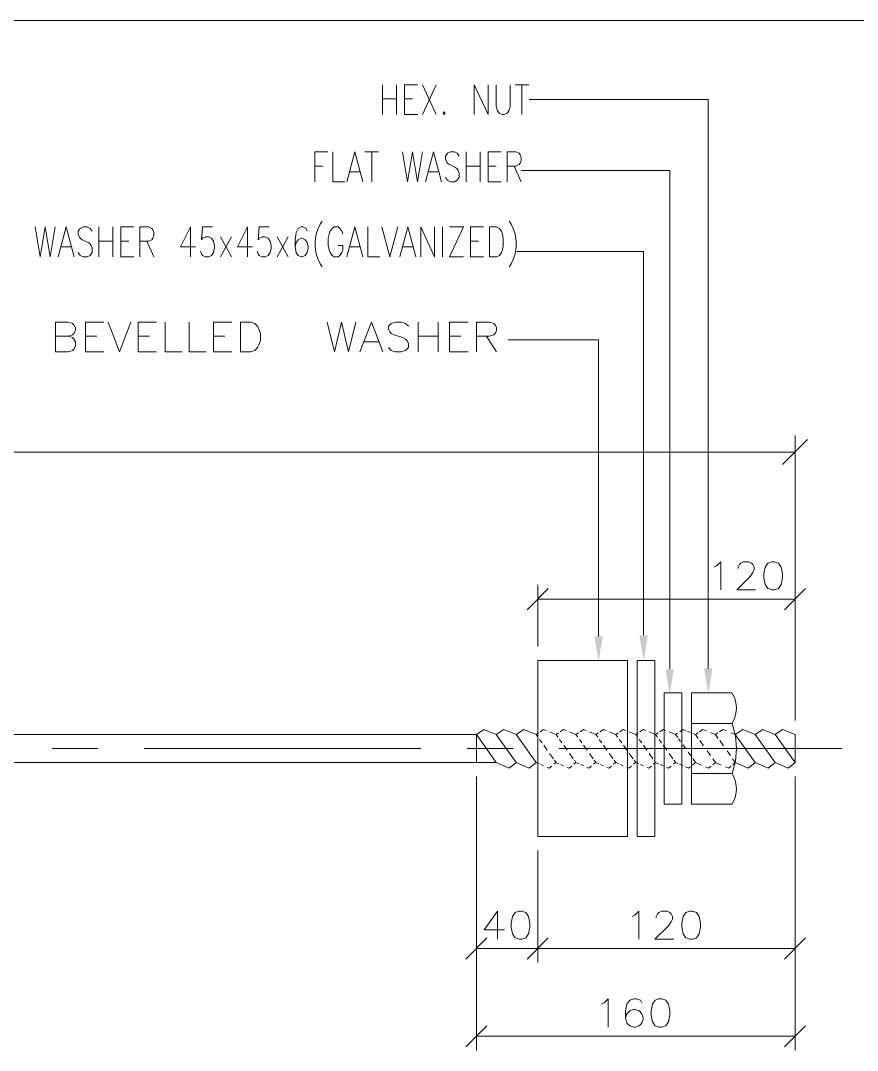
# Model space of a CAD drawing. Header units: millimetres. Extents: x 2 to 579, y 1 to 405.
# Drawn here: x 263.8 to 309.2, y 142.1 to 197.9 of the extents above; entities that cross this region are included whole.
import ezdxf

# ---------------------------------------------------------------- set-up
doc = ezdxf.new("R2010")
doc.units = ezdxf.units.MM
doc.linetypes.add('XKITLINE00', pattern=[0])
doc.layers.add('GraphicObject', color=6, linetype='Continuous', lineweight=0)
doc.layers.add('LinkedObject', color=7, linetype='Continuous', lineweight=0)

# ---------------------------------------------------------------- blocks, each defined once
blk = doc.blocks.new('*A3')
at = {"layer": 'GraphicObject', "color": 3, "linetype": 'XKITLINE00', "lineweight": 0}
blk.add_line((311.41, 197.88), (176.85, 197.88), dxfattribs=at)
blk = doc.blocks.new('*A4')
at = {"layer": 'LinkedObject'}
for points in [[(295.397, 164.493), (295.172, 163.143), (294.947, 164.493)], [(297.839, 164.554), (297.614, 163.204), (297.389, 164.554)], [(299.254, 162.715), (299.029, 161.365), (298.804, 162.715)], [(301.347, 162.755), (301.122, 161.405), (300.897, 162.755)]]:
    blk.add_hatch(color=1, dxfattribs=at).paths.add_polyline_path(points, flags=17)
at = {"layer": 'LinkedObject', "color": 2, "linetype": 'XKITLINE00', "lineweight": 0}
for p, q in [((283.459, 194.406), (283.459, 192.786)), ((284.215, 194.406), (284.215, 192.786)), ((284.647, 192.786), (284.647, 194.406)), ((284.647, 194.406), (285.349, 194.406)), ((286.375, 194.406), (285.619, 192.786)), ((285.619, 194.406), (286.375, 192.786)), ((288.427, 192.786), (288.427, 194.406)), ((288.427, 194.406), (289.183, 192.786)), ((289.183, 192.786), (289.183, 194.406)), ((289.615, 194.406), (289.615, 193.249)), ((290.371, 193.249), (290.371, 194.406)), ((290.641, 194.406), (291.397, 194.406)), ((291.019, 194.406), (291.019, 192.786)), ((283.459, 193.635), (284.215, 193.635)), ((284.647, 193.635), (285.079, 193.635)), ((289.615, 193.249), (289.669, 193.018)), ((290.317, 193.018), (290.371, 193.249)), ((285.349, 192.786), (284.647, 192.786)), ((286.807, 192.941), (286.753, 192.864)), ((286.753, 192.864), (286.807, 192.786)), ((286.861, 192.864), (286.807, 192.941)), ((286.807, 192.786), (286.861, 192.864)), ((289.669, 193.018), (289.777, 192.864)), ((289.777, 192.864), (289.939, 192.786)), ((289.939, 192.786), (290.047, 192.786)), ((290.047, 192.786), (290.209, 192.864)), ((290.209, 192.864), (290.317, 193.018)), ((279.792, 189.145), (279.792, 190.765)), ((279.792, 190.765), (280.494, 190.765)), ((280.764, 190.765), (280.764, 189.145)), ((281.52, 189.145), (281.952, 190.765)), ((281.952, 190.765), (282.384, 189.145)), ((282.492, 190.765), (283.248, 190.765)), ((282.87, 190.765), (282.87, 189.145)), ((284.544, 190.765), (284.814, 189.145)), ((284.814, 189.145), (285.084, 190.765)), ((285.084, 190.765), (285.354, 189.145)), ((285.354, 189.145), (285.624, 190.765)), ((285.786, 189.145), (286.218, 190.765)), ((286.218, 190.765), (286.65, 189.145)), ((286.866, 190.534), (286.974, 190.688)), ((286.866, 190.379), (286.866, 190.534)), ((286.974, 190.688), (287.136, 190.765)), ((287.136, 190.765), (287.352, 190.765)), ((287.352, 190.765), (287.514, 190.688)), ((287.514, 190.688), (287.622, 190.534)), ((288, 190.765), (288, 189.145)), ((288.756, 190.765), (288.756, 189.145)), ((289.188, 189.145), (289.188, 190.765)), ((289.188, 190.765), (289.89, 190.765)), ((290.214, 189.145), (290.214, 190.765)), ((290.214, 190.765), (290.7, 190.765)), ((290.7, 190.765), (290.862, 190.688)), ((290.862, 190.688), (290.916, 190.611)), ((290.916, 190.611), (290.97, 190.456)), ((290.97, 190.456), (290.97, 190.302)), ((279.792, 189.994), (280.224, 189.994)), ((286.92, 190.225), (286.866, 190.379)), ((286.974, 190.148), (286.92, 190.225)), ((287.082, 190.071), (286.974, 190.148)), ((287.406, 189.916), (287.082, 190.071)), ((287.514, 189.839), (287.406, 189.916)), ((287.568, 189.762), (287.514, 189.839)), ((288, 189.994), (288.756, 189.994)), ((289.188, 189.994), (289.62, 189.994)), ((290.7, 189.994), (290.214, 189.994)), ((290.592, 189.994), (290.97, 189.145)), ((290.862, 190.071), (290.7, 189.994)), ((290.916, 190.148), (290.862, 190.071)), ((290.97, 190.302), (290.916, 190.148)), ((281.682, 189.685), (282.222, 189.685)), ((285.948, 189.685), (286.488, 189.685)), ((286.866, 189.376), (286.974, 189.222)), ((287.514, 189.222), (287.622, 189.376)), ((287.622, 189.608), (287.568, 189.762)), ((287.622, 189.376), (287.622, 189.608)), ((280.764, 189.145), (281.412, 189.145)), ((286.974, 189.222), (287.136, 189.145)), ((287.136, 189.145), (287.352, 189.145)), ((287.352, 189.145), (287.514, 189.222)), ((289.89, 189.145), (289.188, 189.145)), ((264.628, 186.695), (264.898, 185.075)), ((264.898, 185.075), (265.168, 186.695)), ((265.168, 186.695), (265.438, 185.075)), ((265.438, 185.075), (265.708, 186.695)), ((265.87, 185.075), (266.302, 186.695)), ((266.302, 186.695), (266.734, 185.075)), ((266.95, 186.464), (267.058, 186.618)), ((267.058, 186.618), (267.22, 186.695)), ((267.22, 186.695), (267.436, 186.695)), ((267.436, 186.695), (267.598, 186.618)), ((267.598, 186.618), (267.706, 186.464)), ((268.084, 186.695), (268.084, 185.075)), ((268.84, 186.695), (268.84, 185.075)), ((269.272, 185.075), (269.272, 186.695)), ((269.272, 186.695), (269.974, 186.695)), ((270.298, 185.075), (270.298, 186.695)), ((270.298, 186.695), (270.784, 186.695)), ((270.784, 186.695), (270.946, 186.618)), ((270.946, 186.618), (271, 186.541)), ((271, 186.541), (271.054, 186.387)), ((273.052, 186.695), (272.512, 185.615)), ((273.052, 185.075), (273.052, 186.695)), ((273.646, 186.001), (273.7, 186.695)), ((273.7, 186.695), (274.24, 186.695)), ((276.13, 186.695), (275.59, 185.615)), ((276.13, 185.075), (276.13, 186.695)), ((276.724, 186.001), (276.778, 186.695)), ((276.778, 186.695), (277.318, 186.695)), ((278.884, 186.618), (278.776, 186.387)), ((279.046, 186.695), (278.884, 186.618)), ((279.154, 186.695), (279.046, 186.695)), ((279.316, 186.618), (279.154, 186.695)), ((279.37, 186.464), (279.316, 186.618)), ((279.856, 186.309), (279.964, 186.618)), ((279.964, 186.618), (280.072, 186.849)), ((280.072, 186.849), (280.18, 187.004)), ((280.72, 186.618), (280.612, 186.464)), ((280.828, 186.695), (280.72, 186.618)), ((281.044, 186.695), (280.828, 186.695)), ((281.152, 186.618), (281.044, 186.695)), ((281.26, 186.464), (281.152, 186.618)), ((281.53, 185.075), (281.962, 186.695)), ((281.962, 186.695), (282.394, 185.075)), ((282.664, 186.695), (282.664, 185.075)), ((283.42, 186.695), (283.852, 185.075)), ((283.852, 185.075), (284.284, 186.695)), ((284.392, 185.075), (284.824, 186.695)), ((284.824, 186.695), (285.256, 185.075)), ((285.526, 185.075), (285.526, 186.695)), ((285.526, 186.695), (286.282, 185.075)), ((286.282, 185.075), (286.282, 186.695)), ((286.714, 186.695), (286.714, 185.075)), ((287.092, 186.695), (287.848, 186.695)), ((287.848, 186.695), (287.092, 185.075)), ((288.226, 185.075), (288.226, 186.695)), ((288.226, 186.695), (288.928, 186.695)), ((289.252, 185.075), (289.252, 186.695)), ((289.252, 186.695), (289.63, 186.695)), ((289.63, 186.695), (289.792, 186.618)), ((289.792, 186.618), (289.9, 186.464)), ((290.44, 186.849), (290.332, 187.004)), ((290.548, 186.618), (290.44, 186.849)), ((290.656, 186.309), (290.548, 186.618)), ((266.95, 186.309), (266.95, 186.464)), ((267.004, 186.155), (266.95, 186.309)), ((267.058, 186.078), (267.004, 186.155)), ((267.166, 186.001), (267.058, 186.078)), ((267.49, 185.847), (267.166, 186.001)), ((268.084, 185.924), (268.84, 185.924)), ((269.272, 185.924), (269.704, 185.924)), ((270.784, 185.924), (270.298, 185.924)), ((270.676, 185.924), (271.054, 185.075)), ((270.946, 186.001), (270.784, 185.924)), ((271, 186.078), (270.946, 186.001)), ((271.054, 186.232), (271, 186.078)), ((271.054, 186.387), (271.054, 186.232)), ((273.7, 186.078), (273.646, 186.001)), ((273.862, 186.155), (273.7, 186.078)), ((274.024, 186.155), (273.862, 186.155)), ((274.186, 186.078), (274.024, 186.155)), ((274.294, 185.924), (274.186, 186.078)), ((274.348, 185.692), (274.294, 185.924)), ((275.266, 186.155), (274.672, 185.075)), ((274.672, 186.155), (275.266, 185.075)), ((276.778, 186.078), (276.724, 186.001)), ((276.94, 186.155), (276.778, 186.078)), ((277.102, 186.155), (276.94, 186.155)), ((277.264, 186.078), (277.102, 186.155)), ((277.372, 185.924), (277.264, 186.078)), ((277.426, 185.692), (277.372, 185.924)), ((278.344, 186.155), (277.75, 185.075)), ((277.75, 186.155), (278.344, 185.075)), ((278.776, 186.387), (278.722, 186.001)), ((278.722, 186.001), (278.722, 185.615)), ((278.884, 186.001), (278.776, 185.847)), ((279.046, 186.078), (278.884, 186.001)), ((279.1, 186.078), (279.046, 186.078)), ((279.262, 186.001), (279.1, 186.078)), ((279.37, 185.847), (279.262, 186.001)), ((279.802, 185.924), (279.856, 186.309)), ((279.802, 185.615), (279.802, 185.924)), ((280.558, 186.309), (280.504, 186.078)), ((280.504, 186.078), (280.504, 185.692)), ((280.612, 186.464), (280.558, 186.309)), ((281.314, 186.309), (281.26, 186.464)), ((288.226, 185.924), (288.658, 185.924)), ((289.9, 186.464), (289.954, 186.309)), ((289.954, 186.309), (290.008, 186.078)), ((290.008, 186.078), (290.008, 185.692)), ((290.71, 185.924), (290.656, 186.309)), ((290.71, 185.615), (290.71, 185.924)), ((266.032, 185.615), (266.572, 185.615)), ((267.598, 185.769), (267.49, 185.847)), ((267.652, 185.692), (267.598, 185.769)), ((267.706, 185.538), (267.652, 185.692)), ((267.706, 185.307), (267.706, 185.538)), ((272.512, 185.615), (273.322, 185.615)), ((273.592, 185.384), (273.646, 185.229)), ((274.294, 185.307), (274.348, 185.538)), ((274.348, 185.538), (274.348, 185.692)), ((275.59, 185.615), (276.4, 185.615)), ((276.67, 185.384), (276.724, 185.229)), ((277.372, 185.307), (277.426, 185.538)), ((277.426, 185.538), (277.426, 185.692)), ((278.776, 185.847), (278.722, 185.615)), ((278.722, 185.615), (278.776, 185.307)), ((279.424, 185.615), (279.37, 185.847)), ((279.37, 185.307), (279.424, 185.538)), ((279.424, 185.538), (279.424, 185.615)), ((279.856, 185.229), (279.802, 185.615)), ((280.504, 185.692), (280.558, 185.461)), ((280.558, 185.461), (280.612, 185.307)), ((281.314, 185.692), (281.044, 185.692)), ((281.26, 185.307), (281.314, 185.461)), ((281.314, 185.461), (281.314, 185.692)), ((281.692, 185.615), (282.232, 185.615)), ((284.554, 185.615), (285.094, 185.615)), ((289.954, 185.461), (289.9, 185.307)), ((290.008, 185.692), (289.954, 185.461)), ((290.656, 185.229), (290.71, 185.615)), ((266.95, 185.307), (267.058, 185.152)), ((267.058, 185.152), (267.22, 185.075)), ((267.22, 185.075), (267.436, 185.075)), ((267.436, 185.075), (267.598, 185.152)), ((267.598, 185.152), (267.706, 185.307)), ((269.974, 185.075), (269.272, 185.075)), ((273.646, 185.229), (273.7, 185.152)), ((273.7, 185.152), (273.862, 185.075)), ((273.862, 185.075), (274.024, 185.075)), ((274.024, 185.075), (274.186, 185.152)), ((274.186, 185.152), (274.294, 185.307)), ((276.724, 185.229), (276.778, 185.152)), ((276.778, 185.152), (276.94, 185.075)), ((276.94, 185.075), (277.102, 185.075)), ((277.102, 185.075), (277.264, 185.152)), ((277.264, 185.152), (277.372, 185.307)), ((278.776, 185.307), (278.884, 185.152)), ((278.884, 185.152), (279.046, 185.075)), ((279.046, 185.075), (279.1, 185.075)), ((279.1, 185.075), (279.262, 185.152)), ((279.262, 185.152), (279.37, 185.307)), ((279.964, 184.921), (279.856, 185.229)), ((280.072, 184.689), (279.964, 184.921)), ((280.612, 185.307), (280.72, 185.152)), ((280.72, 185.152), (280.828, 185.075)), ((280.828, 185.075), (281.044, 185.075)), ((281.044, 185.075), (281.152, 185.152)), ((281.152, 185.152), (281.26, 185.307)), ((282.664, 185.075), (283.312, 185.075)), ((287.092, 185.075), (287.848, 185.075)), ((288.928, 185.075), (288.226, 185.075)), ((289.63, 185.075), (289.252, 185.075)), ((289.792, 185.152), (289.63, 185.075)), ((289.9, 185.307), (289.792, 185.152)), ((290.44, 184.689), (290.548, 184.921)), ((290.548, 184.921), (290.656, 185.229)), ((280.18, 184.535), (280.072, 184.689)), ((290.332, 184.535), (290.44, 184.689)), ((265.726, 179.92), (265.726, 181.54)), ((265.726, 181.54), (266.421, 181.54)), ((266.421, 181.54), (266.652, 181.463)), ((266.652, 181.463), (266.729, 181.386)), ((267.346, 179.92), (267.346, 181.54)), ((267.346, 181.54), (268.349, 181.54)), ((268.581, 181.54), (269.198, 179.92)), ((269.198, 179.92), (269.815, 181.54)), ((270.201, 179.92), (270.201, 181.54)), ((270.201, 181.54), (271.203, 181.54)), ((271.666, 181.54), (271.666, 179.92)), ((272.978, 181.54), (272.978, 179.92)), ((274.289, 179.92), (274.289, 181.54)), ((274.289, 181.54), (275.292, 181.54)), ((275.755, 179.92), (275.755, 181.54)), ((275.755, 181.54), (276.295, 181.54)), ((276.295, 181.54), (276.526, 181.463)), ((276.526, 181.463), (276.681, 181.308)), ((280.461, 181.54), (280.846, 179.92)), ((280.846, 179.92), (281.232, 181.54)), ((281.232, 181.54), (281.618, 179.92)), ((281.618, 179.92), (282.003, 181.54)), ((282.235, 179.92), (282.852, 181.54)), ((282.852, 181.54), (283.469, 179.92)), ((283.778, 181.308), (283.932, 181.463)), ((283.932, 181.463), (284.163, 181.54)), ((284.163, 181.54), (284.472, 181.54)), ((284.472, 181.54), (284.703, 181.463)), ((284.703, 181.463), (284.858, 181.308)), ((285.398, 181.54), (285.398, 179.92)), ((286.478, 181.54), (286.478, 179.92)), ((287.095, 179.92), (287.095, 181.54)), ((287.095, 181.54), (288.098, 181.54)), ((288.561, 179.92), (288.561, 181.54)), ((288.561, 181.54), (289.255, 181.54)), ((289.255, 181.54), (289.486, 181.463)), ((289.486, 181.463), (289.563, 181.386)), ((266.729, 180.923), (266.652, 180.846)), ((266.729, 181.386), (266.806, 181.231)), ((266.806, 181.077), (266.729, 180.923)), ((266.806, 181.231), (266.806, 181.077)), ((276.681, 181.308), (276.758, 181.154)), ((276.758, 181.154), (276.835, 180.923)), ((276.835, 180.923), (276.835, 180.537)), ((283.778, 181.154), (283.778, 181.308)), ((283.855, 181), (283.778, 181.154)), ((283.932, 180.923), (283.855, 181)), ((284.086, 180.846), (283.932, 180.923)), ((289.563, 180.923), (289.486, 180.846)), ((289.563, 181.386), (289.641, 181.231)), ((289.641, 181.077), (289.563, 180.923)), ((289.641, 181.231), (289.641, 181.077)), ((266.421, 180.768), (265.726, 180.768)), ((265.726, 180.768), (266.421, 180.768)), ((266.652, 180.846), (266.421, 180.768)), ((266.421, 180.768), (266.652, 180.691)), ((266.652, 180.691), (266.729, 180.614)), ((266.729, 180.614), (266.806, 180.46)), ((266.806, 180.46), (266.806, 180.228)), ((267.346, 180.768), (267.963, 180.768)), ((270.201, 180.768), (270.818, 180.768)), ((274.289, 180.768), (274.906, 180.768)), ((276.835, 180.537), (276.758, 180.306)), ((282.466, 180.46), (283.238, 180.46)), ((284.549, 180.691), (284.086, 180.846)), ((284.703, 180.614), (284.549, 180.691)), ((284.781, 180.537), (284.703, 180.614)), ((284.858, 180.383), (284.781, 180.537)), ((284.858, 180.151), (284.858, 180.383)), ((285.398, 180.768), (286.478, 180.768)), ((287.095, 180.768), (287.712, 180.768)), ((289.255, 180.768), (288.561, 180.768)), ((289.101, 180.768), (289.641, 179.92)), ((289.486, 180.846), (289.255, 180.768)), ((266.421, 179.92), (265.726, 179.92)), ((266.652, 179.997), (266.421, 179.92)), ((266.729, 180.074), (266.652, 179.997)), ((266.806, 180.228), (266.729, 180.074)), ((268.349, 179.92), (267.346, 179.92)), ((271.203, 179.92), (270.201, 179.92)), ((271.666, 179.92), (272.592, 179.92)), ((272.978, 179.92), (273.903, 179.92)), ((275.292, 179.92), (274.289, 179.92)), ((276.295, 179.92), (275.755, 179.92)), ((276.526, 179.997), (276.295, 179.92)), ((276.681, 180.151), (276.526, 179.997)), ((276.758, 180.306), (276.681, 180.151)), ((283.778, 180.151), (283.932, 179.997)), ((283.932, 179.997), (284.163, 179.92)), ((284.163, 179.92), (284.472, 179.92)), ((284.472, 179.92), (284.703, 179.997)), ((284.703, 179.997), (284.858, 180.151)), ((288.098, 179.92), (287.095, 179.92))]:
    blk.add_line(p, q, dxfattribs=at)
at = {"layer": 'LinkedObject', "color": 1, "linetype": 'XKITLINE00', "lineweight": 0}
for p, q in [((301.122, 193.596), (291.401, 193.596)), ((301.122, 162.755), (301.122, 193.596)), ((299.029, 189.748), (290.974, 189.748)), ((299.029, 162.715), (299.029, 189.748)), ((297.614, 185.364), (290.714, 185.364)), ((297.614, 164.554), (297.614, 185.364)), ((295.172, 180.576), (290.266, 180.576)), ((295.172, 164.493), (295.172, 180.576)), ((305.826, 160.075), (305.826, 175.392)), ((305.151, 173.817), (306.501, 175.167)), ((305.826, 174.492), (183.351, 174.492)), ((292.446, 167.091), (291.299, 165.943)), ((291.872, 163.947), (291.872, 167.282)), ((305.252, 165.943), (306.4, 167.091)), ((305.826, 159.94), (305.826, 167.282)), ((291.872, 166.517), (305.826, 166.517)), ((288.546, 156.896), (288.546, 142.051)), ((305.826, 156.896), (305.826, 142.051)), ((288.546, 156.853), (288.546, 146.814)), ((305.826, 155.816), (305.826, 146.814)), ((291.872, 152.888), (291.872, 146.814)), ((291.872, 151.756), (291.872, 146.814)), ((289.12, 148.152), (287.972, 147.005)), ((291.299, 147.005), (292.446, 148.152)), ((292.446, 148.152), (291.299, 147.005)), ((305.252, 147.005), (306.4, 148.152)), ((288.546, 147.579), (291.872, 147.579)), ((291.872, 147.579), (305.826, 147.579)), ((289.12, 143.389), (287.972, 142.242)), ((305.252, 142.242), (306.4, 143.389)), ((305.826, 142.816), (288.546, 142.816))]:
    blk.add_line(p, q, dxfattribs=at)
at = {"layer": 'LinkedObject', "color": 7, "linetype": 'XKITLINE00', "lineweight": 0}
for p, q in [((301.429, 168.253), (301.575, 168.326)), ((301.575, 168.326), (301.794, 168.544)), ((301.794, 168.544), (301.794, 167.014)), ((302.741, 168.253), (302.814, 168.399)), ((302.741, 168.18), (302.741, 168.253)), ((302.814, 168.399), (302.887, 168.472)), ((302.887, 168.472), (303.032, 168.544)), ((303.032, 168.544), (303.324, 168.544)), ((303.324, 168.544), (303.469, 168.472)), ((303.469, 168.472), (303.542, 168.399)), ((303.542, 168.399), (303.615, 168.253)), ((303.615, 168.107), (303.542, 167.962)), ((303.615, 168.253), (303.615, 168.107)), ((304.198, 168.253), (304.125, 167.889)), ((304.344, 168.472), (304.198, 168.253)), ((304.562, 168.544), (304.344, 168.472)), ((304.708, 168.544), (304.562, 168.544)), ((304.927, 168.472), (304.708, 168.544)), ((305.072, 168.253), (304.927, 168.472)), ((305.145, 167.889), (305.072, 168.253)), ((303.397, 167.743), (302.668, 167.014)), ((303.542, 167.962), (303.397, 167.743)), ((304.125, 167.889), (304.125, 167.67)), ((304.125, 167.67), (304.198, 167.306)), ((305.072, 167.306), (305.145, 167.67)), ((305.145, 167.67), (305.145, 167.889)), ((302.668, 167.014), (303.688, 167.014)), ((304.198, 167.306), (304.344, 167.087)), ((304.344, 167.087), (304.562, 167.014)), ((304.562, 167.014), (304.708, 167.014)), ((304.708, 167.014), (304.927, 167.087)), ((304.927, 167.087), (305.072, 167.306)), ((305.826, 166.517), (305.826, 166.517)), ((291.872, 163.182), (291.872, 163.182)), ((200.631, 159.175), (288.546, 159.175)), ((288.952, 159.444), (288.546, 159.175)), ((288.952, 159.444), (288.546, 159.175)), ((289.626, 157.661), (288.546, 159.175)), ((288.546, 159.175), (288.546, 157.661)), ((289.626, 157.661), (288.546, 159.175)), ((289.626, 159.175), (288.952, 159.444)), ((289.626, 159.175), (288.952, 159.444)), ((290.032, 159.444), (289.626, 159.175)), ((290.032, 159.444), (289.626, 159.175)), ((290.706, 157.661), (289.626, 159.175)), ((290.706, 157.661), (289.626, 159.175)), ((290.706, 159.175), (290.032, 159.444)), ((290.706, 159.175), (290.032, 159.444)), ((291.112, 159.444), (290.706, 159.175)), ((291.786, 157.661), (290.706, 159.175)), ((291.786, 159.175), (291.112, 159.444)), ((291.916, 159.261), (291.786, 159.175)), ((291.886, 159.035), (291.786, 159.175)), ((292.192, 159.444), (292.012, 159.325)), ((292.333, 159.388), (292.192, 159.444)), ((292.866, 159.175), (292.515, 159.315)), ((292.996, 159.261), (292.866, 159.175)), ((292.966, 159.035), (292.866, 159.175)), ((293.272, 159.444), (293.092, 159.325)), ((293.413, 159.388), (293.272, 159.444)), ((293.946, 159.175), (293.595, 159.315)), ((294.076, 159.261), (293.946, 159.175)), ((294.046, 159.035), (293.946, 159.175)), ((294.352, 159.444), (294.172, 159.325)), ((294.493, 159.388), (294.352, 159.444)), ((295.026, 159.175), (294.675, 159.315)), ((295.156, 159.261), (295.026, 159.175)), ((295.126, 159.035), (295.026, 159.175)), ((295.432, 159.444), (295.252, 159.325)), ((295.573, 159.388), (295.432, 159.444)), ((296.106, 159.175), (295.755, 159.315)), ((296.236, 159.261), (296.106, 159.175)), ((296.206, 159.035), (296.106, 159.175)), ((296.512, 159.444), (296.332, 159.325)), ((296.653, 159.388), (296.512, 159.444)), ((297.186, 159.175), (296.835, 159.315)), ((297.316, 159.261), (297.186, 159.175)), ((297.286, 159.035), (297.186, 159.175)), ((297.592, 159.444), (297.412, 159.325)), ((297.733, 159.388), (297.592, 159.444)), ((298.266, 159.175), (297.915, 159.315)), ((298.396, 159.261), (298.266, 159.175)), ((298.366, 159.035), (298.266, 159.175)), ((298.672, 159.444), (298.492, 159.325)), ((298.813, 159.388), (298.672, 159.444)), ((299.346, 159.175), (298.995, 159.315)), ((299.46, 159.251), (299.346, 159.175)), ((299.461, 159.014), (299.346, 159.175)), ((299.752, 159.444), (299.569, 159.323)), ((299.915, 159.379), (299.752, 159.444)), ((300.156, 159.283), (299.985, 159.351)), ((300.426, 159.175), (300.28, 159.233)), ((300.564, 159.266), (300.426, 159.175)), ((300.573, 158.969), (300.426, 159.175)), ((300.832, 159.444), (300.649, 159.323)), ((301.025, 159.367), (300.832, 159.444)), ((301.506, 159.175), (301.256, 159.275)), ((301.644, 159.266), (301.506, 159.175)), ((301.653, 158.969), (301.506, 159.175)), ((301.912, 159.444), (301.729, 159.323)), ((302.105, 159.367), (301.912, 159.444)), ((302.586, 159.175), (302.336, 159.275)), ((302.992, 159.444), (302.586, 159.175)), ((303.666, 157.661), (302.586, 159.175)), ((303.666, 159.175), (302.992, 159.444)), ((304.072, 159.444), (303.666, 159.175)), ((304.746, 157.661), (303.666, 159.175)), ((304.746, 159.175), (304.072, 159.444)), ((305.152, 159.444), (304.746, 159.175)), ((305.826, 157.661), (304.746, 159.175)), ((305.826, 159.175), (305.152, 159.444)), ((305.826, 159.175), (305.826, 159.175)), ((305.826, 159.175), (305.826, 159.175)), ((305.826, 159.175), (305.826, 157.661)), ((292.109, 158.722), (291.973, 158.913)), ((292.385, 158.334), (292.2, 158.595)), ((293.189, 158.722), (293.053, 158.913)), ((293.465, 158.334), (293.28, 158.595)), ((294.269, 158.722), (294.133, 158.913)), ((294.545, 158.334), (294.36, 158.595)), ((295.349, 158.722), (295.213, 158.913)), ((295.625, 158.334), (295.44, 158.595)), ((296.429, 158.722), (296.293, 158.913)), ((296.705, 158.334), (296.52, 158.595)), ((297.509, 158.722), (297.373, 158.913)), ((297.785, 158.334), (297.6, 158.595)), ((298.589, 158.722), (298.453, 158.913)), ((298.865, 158.334), (298.68, 158.595)), ((299.615, 158.797), (299.51, 158.945)), ((299.886, 158.418), (299.739, 158.624)), ((300.863, 158.563), (300.662, 158.843)), ((301.943, 158.563), (301.742, 158.843)), ((292.72, 157.865), (292.515, 158.153)), ((293.8, 157.865), (293.595, 158.153)), ((294.88, 157.865), (294.675, 158.153)), ((295.96, 157.865), (295.755, 158.153)), ((297.04, 157.865), (296.835, 158.153)), ((298.12, 157.865), (297.915, 158.153)), ((299.2, 157.865), (298.995, 158.153)), ((300.168, 158.023), (300.028, 158.218)), ((301.243, 158.03), (301.056, 158.291)), ((302.323, 158.03), (302.136, 158.291)), ((288.546, 157.661), (199.551, 157.661)), ((288.546, 157.661), (288.546, 157.661)), ((288.546, 157.661), (289.626, 157.661)), ((288.546, 157.618), (288.546, 157.618)), ((289.626, 157.661), (290.332, 157.345)), ((289.626, 157.661), (290.332, 157.345)), ((290.332, 157.345), (290.706, 157.661)), ((290.332, 157.345), (290.706, 157.661)), ((290.706, 157.661), (291.412, 157.345)), ((291.412, 157.345), (291.786, 157.661)), ((291.786, 157.661), (291.7, 157.781)), ((291.786, 157.661), (291.945, 157.59)), ((292.045, 157.545), (292.191, 157.48)), ((292.492, 157.345), (292.636, 157.467)), ((292.746, 157.56), (292.866, 157.661)), ((292.866, 157.661), (292.78, 157.781)), ((292.866, 157.661), (293.025, 157.59)), ((293.125, 157.545), (293.271, 157.48)), ((293.572, 157.345), (293.716, 157.467)), ((293.826, 157.56), (293.946, 157.661)), ((293.946, 157.661), (293.86, 157.781)), ((293.946, 157.661), (294.105, 157.59)), ((294.205, 157.545), (294.351, 157.48)), ((294.652, 157.345), (294.796, 157.467)), ((294.906, 157.56), (295.026, 157.661)), ((295.026, 157.661), (294.94, 157.781)), ((295.026, 157.661), (295.185, 157.59)), ((295.285, 157.545), (295.431, 157.48)), ((295.732, 157.345), (295.876, 157.467)), ((295.986, 157.56), (296.106, 157.661)), ((296.106, 157.661), (296.02, 157.781)), ((296.106, 157.661), (296.265, 157.59)), ((296.365, 157.545), (296.511, 157.48)), ((296.812, 157.345), (296.956, 157.467)), ((297.066, 157.56), (297.186, 157.661)), ((297.186, 157.661), (297.1, 157.781)), ((297.186, 157.661), (297.345, 157.59)), ((297.445, 157.545), (297.591, 157.48)), ((297.892, 157.345), (298.036, 157.467)), ((298.146, 157.56), (298.266, 157.661)), ((298.266, 157.661), (298.18, 157.781)), ((298.266, 157.661), (298.425, 157.59)), ((298.525, 157.545), (298.671, 157.48)), ((298.972, 157.345), (299.116, 157.467)), ((299.226, 157.56), (299.346, 157.661)), ((299.346, 157.661), (299.26, 157.781)), ((299.346, 157.661), (299.461, 157.609)), ((299.553, 157.568), (299.741, 157.484)), ((300.263, 157.523), (300.426, 157.661)), ((300.426, 157.661), (300.274, 157.873)), ((300.426, 157.661), (300.746, 157.518)), ((301.132, 157.345), (301.278, 157.469)), ((301.506, 157.661), (301.361, 157.864)), ((301.363, 157.54), (301.506, 157.661)), ((301.506, 157.661), (301.826, 157.518)), ((302.212, 157.345), (302.358, 157.469)), ((302.586, 157.661), (302.441, 157.864)), ((302.443, 157.54), (302.586, 157.661)), ((302.586, 157.661), (303.292, 157.345)), ((303.292, 157.345), (303.666, 157.661)), ((303.666, 157.661), (304.372, 157.345)), ((304.372, 157.345), (304.746, 157.661)), ((304.746, 157.661), (305.452, 157.345)), ((305.452, 157.345), (305.826, 157.661)), ((305.826, 157.661), (305.826, 157.661)), ((292.381, 157.395), (292.492, 157.345)), ((293.461, 157.395), (293.572, 157.345)), ((294.541, 157.395), (294.652, 157.345)), ((295.621, 157.395), (295.732, 157.345)), ((296.701, 157.395), (296.812, 157.345)), ((297.781, 157.395), (297.892, 157.345)), ((298.861, 157.395), (298.972, 157.345)), ((299.892, 157.417), (300.052, 157.345)), ((300.052, 157.345), (300.14, 157.42)), ((300.964, 157.42), (301.132, 157.345)), ((302.044, 157.42), (302.212, 157.345)), ((305.826, 156.581), (305.826, 156.581)), ((291.872, 153.653), (291.872, 153.653)), ((291.872, 152.521), (291.872, 152.521)), ((289.699, 149.606), (288.971, 148.586)), ((289.699, 148.076), (289.699, 149.606)), ((290.501, 149.315), (290.428, 148.95)), ((290.646, 149.533), (290.501, 149.315)), ((290.865, 149.606), (290.646, 149.533)), ((291.011, 149.606), (290.865, 149.606)), ((291.229, 149.533), (291.011, 149.606)), ((291.375, 149.315), (291.229, 149.533)), ((291.448, 148.95), (291.375, 149.315)), ((296.991, 149.315), (297.137, 149.387)), ((297.137, 149.387), (297.356, 149.606)), ((297.356, 149.606), (297.356, 148.076)), ((298.303, 149.315), (298.376, 149.46)), ((298.303, 149.242), (298.303, 149.315)), ((298.376, 149.46), (298.448, 149.533)), ((298.448, 149.533), (298.594, 149.606)), ((298.594, 149.606), (298.886, 149.606)), ((298.886, 149.606), (299.031, 149.533)), ((299.031, 149.533), (299.104, 149.46)), ((299.104, 149.46), (299.177, 149.315)), ((299.177, 149.169), (299.104, 149.023)), ((299.177, 149.315), (299.177, 149.169)), ((299.76, 149.315), (299.687, 148.95)), ((299.906, 149.533), (299.76, 149.315)), ((300.124, 149.606), (299.906, 149.533)), ((300.27, 149.606), (300.124, 149.606)), ((300.488, 149.533), (300.27, 149.606)), ((300.634, 149.315), (300.488, 149.533)), ((300.707, 148.95), (300.634, 149.315)), ((288.971, 148.586), (290.063, 148.586)), ((290.428, 148.95), (290.428, 148.732)), ((290.428, 148.732), (290.501, 148.367)), ((291.375, 148.367), (291.448, 148.732)), ((291.448, 148.732), (291.448, 148.95)), ((298.958, 148.805), (298.23, 148.076)), ((299.104, 149.023), (298.958, 148.805)), ((299.687, 148.95), (299.687, 148.732)), ((299.687, 148.732), (299.76, 148.367)), ((300.634, 148.367), (300.707, 148.732)), ((300.707, 148.732), (300.707, 148.95)), ((290.501, 148.367), (290.646, 148.149)), ((290.646, 148.149), (290.865, 148.076)), ((290.865, 148.076), (291.011, 148.076)), ((291.011, 148.076), (291.229, 148.149)), ((291.229, 148.149), (291.375, 148.367)), ((298.23, 148.076), (299.25, 148.076)), ((299.76, 148.367), (299.906, 148.149)), ((299.906, 148.149), (300.124, 148.076)), ((300.124, 148.076), (300.27, 148.076)), ((300.27, 148.076), (300.488, 148.149)), ((300.488, 148.149), (300.634, 148.367)), ((291.872, 147.579), (291.872, 147.579)), ((305.826, 147.579), (305.826, 147.579)), ((295.328, 144.551), (295.474, 144.624)), ((295.474, 144.624), (295.692, 144.843)), ((295.692, 144.843), (295.692, 143.313)), ((296.858, 144.77), (296.712, 144.551)), ((297.077, 144.843), (296.858, 144.77)), ((297.222, 144.843), (297.077, 144.843)), ((297.441, 144.77), (297.222, 144.843)), ((297.514, 144.624), (297.441, 144.77)), ((298.242, 144.77), (298.097, 144.551)), ((298.461, 144.843), (298.242, 144.77)), ((298.607, 144.843), (298.461, 144.843)), ((298.825, 144.77), (298.607, 144.843)), ((298.971, 144.551), (298.825, 144.77)), ((296.712, 144.551), (296.639, 144.187)), ((296.639, 144.187), (296.639, 143.823)), ((296.712, 144.041), (296.639, 143.823)), ((296.858, 144.187), (296.712, 144.041)), ((297.077, 144.26), (296.858, 144.187)), ((297.149, 144.26), (297.077, 144.26)), ((297.368, 144.187), (297.149, 144.26)), ((297.514, 144.041), (297.368, 144.187)), ((297.587, 143.823), (297.514, 144.041)), ((298.097, 144.551), (298.024, 144.187)), ((298.024, 144.187), (298.024, 143.968)), ((299.044, 144.187), (298.971, 144.551)), ((299.044, 143.968), (299.044, 144.187)), ((296.639, 143.823), (296.712, 143.531)), ((296.712, 143.531), (296.858, 143.386)), ((297.368, 143.386), (297.514, 143.531)), ((297.514, 143.531), (297.587, 143.75)), ((297.587, 143.75), (297.587, 143.823)), ((298.024, 143.968), (298.097, 143.604)), ((298.097, 143.604), (298.242, 143.386)), ((298.825, 143.386), (298.971, 143.604)), ((298.971, 143.604), (299.044, 143.968)), ((296.858, 143.386), (297.077, 143.313)), ((297.077, 143.313), (297.149, 143.313)), ((297.149, 143.313), (297.368, 143.386)), ((298.242, 143.386), (298.461, 143.313)), ((298.461, 143.313), (298.607, 143.313)), ((298.607, 143.313), (298.825, 143.386)), ((288.546, 142.816), (288.546, 142.816))]:
    blk.add_line(p, q, dxfattribs=at)
at = {"layer": 'LinkedObject', "color": 6, "linetype": 'XKITLINE00', "lineweight": 0}
for p, q in [((291.872, 153.653), (291.872, 163.182)), ((296.739, 163.182), (291.872, 163.182)), ((296.739, 153.653), (296.739, 163.182)), ((297.257, 153.653), (297.257, 163.182)), ((298.216, 163.182), (297.257, 163.182)), ((298.216, 153.653), (298.216, 163.182)), ((298.734, 155.393), (298.734, 161.443)), ((299.693, 161.443), (298.734, 161.443)), ((299.693, 155.393), (299.693, 161.443)), ((300.211, 161.443), (300.211, 158.418)), ((300.211, 161.443), (302.404, 161.443)), ((302.534, 161.182), (302.404, 161.443)), ((302.615, 160.903), (302.534, 161.182)), ((302.644, 160.614), (302.615, 160.903)), ((302.546, 160.043), (302.621, 160.324)), ((302.621, 160.324), (302.644, 160.614)), ((302.421, 159.78), (300.211, 159.78)), ((302.421, 159.78), (302.546, 160.043)), ((302.588, 159.108), (302.421, 159.78)), ((302.644, 158.418), (302.588, 159.108)), ((265.54, 158.418), (268.04, 158.418)), ((270.54, 158.418), (285.54, 158.418)), ((288.04, 158.418), (290.54, 158.418)), ((293.04, 158.418), (308.366, 158.418)), ((300.211, 155.393), (300.211, 158.418)), ((302.588, 157.728), (302.644, 158.418)), ((302.421, 157.056), (302.588, 157.728)), ((302.421, 157.056), (300.211, 157.056)), ((302.546, 156.793), (302.421, 157.056)), ((302.621, 156.512), (302.546, 156.793)), ((302.644, 156.222), (302.621, 156.512)), ((302.534, 155.653), (302.615, 155.933)), ((302.615, 155.933), (302.644, 156.222)), ((299.693, 155.393), (298.734, 155.393)), ((300.211, 155.393), (302.404, 155.393)), ((302.404, 155.393), (302.534, 155.653)), ((296.739, 153.653), (291.872, 153.653)), ((298.216, 153.653), (297.257, 153.653))]:
    blk.add_line(p, q, dxfattribs=at)

msp = doc.modelspace()

# ---------------------------------------------------------------- block references
at = {"lineweight": 0}
for name in ['*A3', '*A4']:
    msp.add_blockref(name, (0, 0), dxfattribs=at)

doc.saveas('drawing.dxf')
